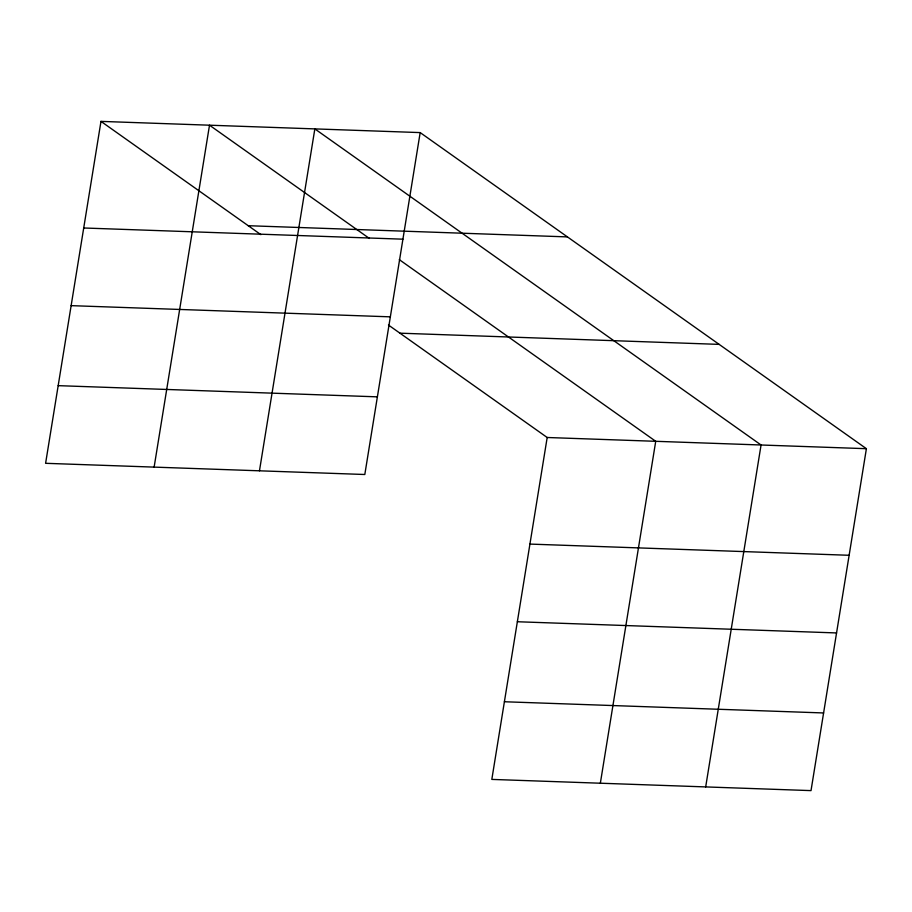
<?xml version="1.0" encoding="UTF-8"?>
<svg xmlns="http://www.w3.org/2000/svg" width="912" height="912" viewBox="0 0 912 912"><rect width="100%" height="100%" fill="white"/><g stroke="black" fill="none" stroke-linecap="round" stroke-linejoin="round"><path stroke-width="1.37" d="M100.981 121.387L45.6 463.307L364.811 474.502L420.181 132.593L100.981 121.387L260.878 234.658M154.128 467.115L209.509 125.195L369.406 238.465M259.464 470.809L314.845 128.9L761.064 444.999L705.683 786.908M388.455 325.037L547.189 437.498L491.819 779.407L811.019 790.613L866.4 448.693L420.181 132.593M600.347 783.214L655.728 441.305L399.285 259.635M248.235 225.709L567.435 236.903M83.71 227.989L402.922 239.183M71.136 305.645L390.347 316.84M399.946 333.176L719.146 344.383M58.174 385.651L377.386 396.845M547.189 437.498L866.4 448.693M529.929 544.088L849.14 555.283M517.355 621.745L836.555 632.939M504.393 701.75L823.604 712.956"/></g></svg>
